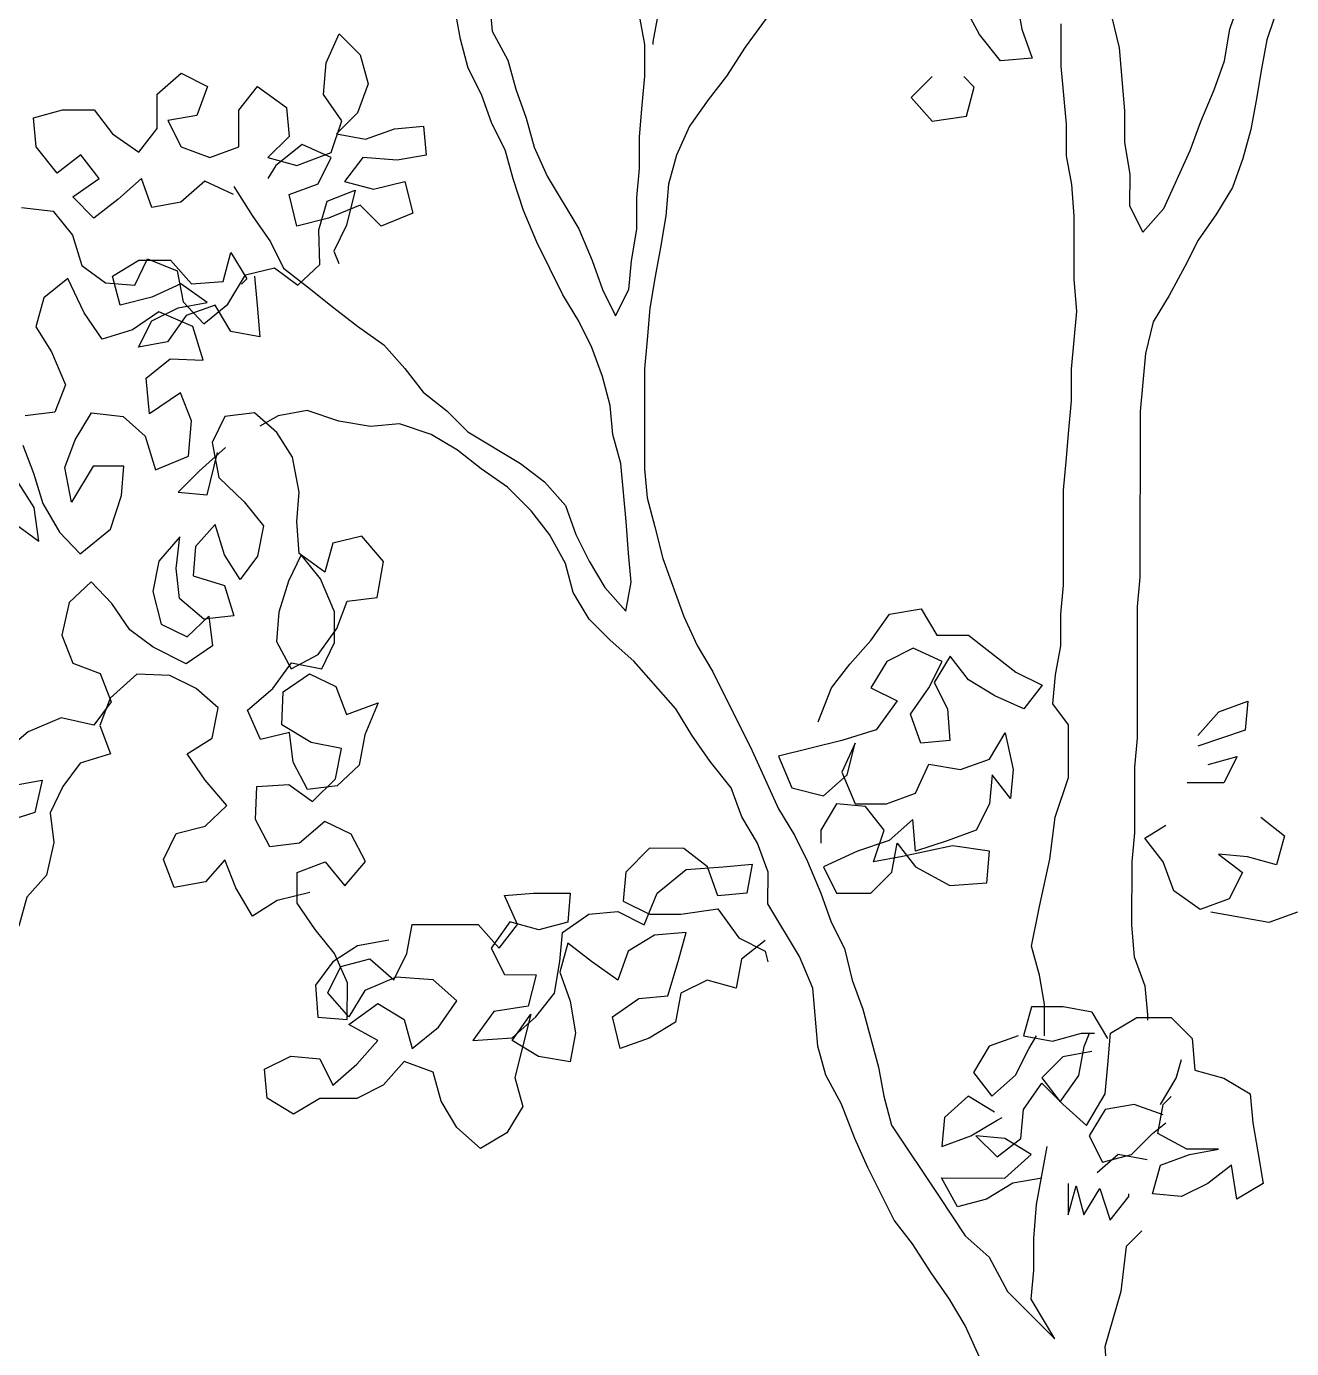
# Model space of a CAD drawing. Header units: millimetres. Extents: x -249630 to 95394, y -188036 to 109963.
# Drawn here: x -96683.4 to -96387.4, y -16537.3 to -16227.8 of the extents above; entities that cross this region are included whole.
import ezdxf

# ---------------------------------------------------------------- set-up
doc = ezdxf.new("R2010")
doc.units = ezdxf.units.MM
doc.layers.add('AHojas', color=86, linetype='Continuous')
doc.layers.add('ATronco', color=36, linetype='Continuous')

# ---------------------------------------------------------------- blocks, each defined once
blk = doc.blocks.new('Arbol_01')
at = {"layer": 'AHojas'}
for p, q in [((-0.03122, 1.89052), (-0.03739, 1.90185)), ((-0.01679, 1.90389), (-0.01474, 1.89257)), ((-0.01474, 1.89257), (-0.01063, 1.88124)), ((-0.28659, 1.87943), (-0.28143, 1.89075)), ((-0.28143, 1.89075), (-0.2732, 1.88251)), ((-0.02299, 1.88022), (-0.03122, 1.89052)), ((-0.2732, 1.88251), (-0.27012, 1.87118)), ((-0.01063, 1.88124), (-0.02299, 1.88022)), ((-0.3525, 1.86713), (-0.34323, 1.87536)), ((-0.34323, 1.87536), (-0.33293, 1.8702)), ((-0.28763, 1.86707), (-0.28659, 1.87943)), ((-0.33293, 1.8702), (-0.33706, 1.85888)), ((-0.32059, 1.86093), (-0.31337, 1.87019)), ((-0.31337, 1.87019), (-0.30205, 1.86194)), ((-0.27012, 1.87118), (-0.27425, 1.85985)), ((-0.04977, 1.87406), (-0.05801, 1.86583)), ((-0.0333, 1.86993), (-0.03741, 1.87405)), ((-0.35251, 1.85375), (-0.3525, 1.86713)), ((-0.28043, 1.85677), (-0.28763, 1.86707)), ((-0.05801, 1.86583), (-0.04978, 1.85656)), ((-0.0364, 1.85861), (-0.0333, 1.86993)), ((-0.4009, 1.85791), (-0.38957, 1.86099)), ((-0.38957, 1.86099), (-0.37722, 1.86098)), ((-0.37722, 1.86098), (-0.37002, 1.8517)), ((-0.3206, 1.84651), (-0.32059, 1.86093)), ((-0.30205, 1.86194), (-0.30103, 1.85061)), ((-0.27425, 1.85985), (-0.2825, 1.85162)), ((-0.39988, 1.84658), (-0.4009, 1.85791)), ((-0.33706, 1.85888), (-0.34839, 1.85683)), ((-0.34839, 1.85683), (-0.34325, 1.84653)), ((-0.28456, 1.84442), (-0.28043, 1.85677)), ((-0.25984, 1.85366), (-0.24851, 1.85468)), ((-0.24851, 1.85468), (-0.2475, 1.84335)), ((-0.04978, 1.85656), (-0.0364, 1.85861)), ((-0.37002, 1.8517), (-0.35973, 1.84449)), ((-0.35973, 1.84449), (-0.35251, 1.85375)), ((-0.30103, 1.85061), (-0.30928, 1.84238)), ((-0.2825, 1.85162), (-0.27117, 1.84955)), ((-0.27117, 1.84955), (-0.25984, 1.85366)), ((-0.39166, 1.83628), (-0.39988, 1.84658)), ((-0.34325, 1.84653), (-0.33193, 1.8424)), ((-0.33193, 1.8424), (-0.3206, 1.84651)), ((-0.29589, 1.84752), (-0.30619, 1.83929)), ((-0.29795, 1.83928), (-0.28456, 1.84442)), ((-0.28456, 1.84236), (-0.29589, 1.84752)), ((-0.38238, 1.84348), (-0.39166, 1.83628)), ((-0.37518, 1.8342), (-0.38238, 1.84348)), ((-0.30928, 1.84238), (-0.29795, 1.83928)), ((-0.30619, 1.83929), (-0.30928, 1.83414)), ((-0.28972, 1.83207), (-0.28456, 1.84236)), ((-0.27221, 1.84235), (-0.27942, 1.83309)), ((-0.25882, 1.8413), (-0.27221, 1.84235)), ((-0.2475, 1.84335), (-0.25882, 1.8413)), ((-0.38549, 1.82701), (-0.37518, 1.8342)), ((-0.35871, 1.83419), (-0.36798, 1.82596)), ((-0.3546, 1.82286), (-0.35871, 1.83419)), ((-0.334, 1.83314), (-0.34327, 1.82491)), ((-0.32268, 1.82798), (-0.334, 1.83314)), ((-0.32267, 1.83107), (-0.31548, 1.81973)), ((-0.30105, 1.82796), (-0.28972, 1.83207)), ((-0.28616, 1.82537), (-0.2752, 1.82958)), ((-0.27942, 1.83309), (-0.2681, 1.82999)), ((-0.2752, 1.82958), (-0.2786, 1.81599)), ((-0.2681, 1.82999), (-0.25574, 1.83306)), ((-0.25574, 1.83306), (-0.25266, 1.82071)), ((-0.37726, 1.81876), (-0.38549, 1.82701)), ((-0.36798, 1.82596), (-0.37726, 1.81876)), ((-0.34327, 1.82491), (-0.3546, 1.82286)), ((-0.29797, 1.8156), (-0.30105, 1.82796)), ((-0.28937, 1.81408), (-0.28616, 1.82537)), ((-0.27326, 1.82381), (-0.28562, 1.81868)), ((-0.26503, 1.81557), (-0.27326, 1.82381)), ((-0.40555, 1.82287), (-0.39319, 1.82142)), ((-0.39319, 1.82142), (-0.38562, 1.81204)), ((-0.31548, 1.81973), (-0.30828, 1.80943)), ((-0.28562, 1.81868), (-0.29797, 1.8156)), ((-0.25266, 1.82071), (-0.26503, 1.81557)), ((-0.28906, 1.80066), (-0.28937, 1.81408)), ((-0.2786, 1.81599), (-0.28357, 1.80576)), ((-0.38562, 1.81204), (-0.38194, 1.8002)), ((-0.30828, 1.80943), (-0.30314, 1.79913)), ((-0.32683, 1.794), (-0.32373, 1.80533)), ((-0.32373, 1.80533), (-0.31756, 1.79502)), ((-0.28357, 1.80576), (-0.28164, 1.80099)), ((-0.38194, 1.8002), (-0.37278, 1.79346)), ((-0.37007, 1.7961), (-0.35977, 1.80227)), ((-0.3613, 1.79255), (-0.35633, 1.80278)), ((-0.35977, 1.80227), (-0.34741, 1.80226)), ((-0.35633, 1.80278), (-0.34469, 1.79816)), ((-0.34741, 1.80226), (-0.33918, 1.79298)), ((-0.34469, 1.79816), (-0.34243, 1.78597)), ((-0.31803, 1.7965), (-0.30672, 1.79929)), ((-0.30672, 1.79929), (-0.29755, 1.79255)), ((-0.30314, 1.79913), (-0.29388, 1.79191)), ((-0.29755, 1.79255), (-0.28906, 1.80066)), ((-0.38743, 1.79509), (-0.39681, 1.78752)), ((-0.38111, 1.78165), (-0.38743, 1.79509)), ((-0.37278, 1.79346), (-0.3613, 1.79255)), ((-0.36699, 1.78477), (-0.37007, 1.7961)), ((-0.3433, 1.79299), (-0.35463, 1.78785)), ((-0.33301, 1.78577), (-0.3433, 1.79299)), ((-0.33918, 1.79298), (-0.32683, 1.794)), ((-0.32495, 1.78504), (-0.31803, 1.7965)), ((-0.31756, 1.79502), (-0.31962, 1.79297)), ((-0.31447, 1.79605), (-0.31345, 1.78472)), ((-0.39681, 1.78752), (-0.40002, 1.77623)), ((-0.35463, 1.78785), (-0.36699, 1.78477)), ((-0.35464, 1.77858), (-0.34434, 1.78372)), ((-0.34434, 1.78372), (-0.33301, 1.78577)), ((-0.34243, 1.78597), (-0.33433, 1.77747)), ((-0.32992, 1.78474), (-0.34125, 1.78063)), ((-0.33433, 1.77747), (-0.32495, 1.78504)), ((-0.32375, 1.77443), (-0.32992, 1.78474)), ((-0.31345, 1.78472), (-0.31243, 1.77237)), ((-0.37407, 1.77139), (-0.38111, 1.78165)), ((-0.35197, 1.78211), (-0.36223, 1.77507)), ((-0.3598, 1.76829), (-0.35464, 1.77858)), ((-0.33857, 1.77642), (-0.35197, 1.78211)), ((-0.34125, 1.78063), (-0.34847, 1.77034)), ((-0.40002, 1.77623), (-0.39387, 1.7665)), ((-0.36223, 1.77507), (-0.37407, 1.77139)), ((-0.33454, 1.76316), (-0.33857, 1.77642)), ((-0.31243, 1.77237), (-0.32375, 1.77443)), ((-0.34847, 1.77034), (-0.3598, 1.76829)), ((-0.39387, 1.7665), (-0.38843, 1.7536)), ((-0.35681, 1.75616), (-0.34743, 1.76373)), ((-0.34743, 1.76373), (-0.33454, 1.76316)), ((-0.38843, 1.7536), (-0.39252, 1.74284)), ((-0.35561, 1.74221), (-0.35681, 1.75616)), ((-0.3434, 1.75047), (-0.35561, 1.74221)), ((-0.3392, 1.73951), (-0.3434, 1.75047)), ((-0.39252, 1.74284), (-0.40418, 1.74145)), ((-0.3846, 1.73204), (-0.37821, 1.74262)), ((-0.37821, 1.74262), (-0.36586, 1.74117)), ((-0.36586, 1.74117), (-0.35722, 1.73356)), ((-0.32612, 1.74124), (-0.3311, 1.73102)), ((-0.31447, 1.74263), (-0.32612, 1.74124)), ((-0.30583, 1.73501), (-0.31447, 1.74263)), ((-0.30525, 1.74147), (-0.31246, 1.73736)), ((-0.34029, 1.72574), (-0.3392, 1.73951)), ((-0.38869, 1.72128), (-0.3846, 1.73204)), ((-0.35722, 1.73356), (-0.3532, 1.7203)), ((-0.3311, 1.73102), (-0.32848, 1.71741)), ((-0.29968, 1.72528), (-0.30583, 1.73501)), ((-0.40509, 1.72998), (-0.40088, 1.71902)), ((-0.3532, 1.7203), (-0.34029, 1.72574)), ((-0.32586, 1.72913), (-0.33616, 1.71987)), ((-0.33308, 1.7106), (-0.32895, 1.72707)), ((-0.38608, 1.70768), (-0.38869, 1.72128)), ((-0.37756, 1.72178), (-0.38608, 1.70768)), ((-0.36556, 1.72175), (-0.37756, 1.72178)), ((-0.36647, 1.71027), (-0.36556, 1.72175)), ((-0.29707, 1.71168), (-0.29968, 1.72528)), ((-0.40056, 1.7056), (-0.40672, 1.71533)), ((-0.40088, 1.71902), (-0.3972, 1.70718)), ((-0.33616, 1.71987), (-0.34441, 1.71164)), ((-0.32848, 1.71741), (-0.31862, 1.70785)), ((-0.37074, 1.69722), (-0.36647, 1.71027)), ((-0.34441, 1.71164), (-0.33308, 1.7106)), ((-0.29798, 1.7002), (-0.29707, 1.71168)), ((-0.39883, 1.69253), (-0.40056, 1.7056)), ((-0.3972, 1.70718), (-0.3907, 1.69603)), ((-0.31862, 1.70785), (-0.31105, 1.69847)), ((-0.29713, 1.68766), (-0.29798, 1.7002)), ((-0.408, 1.69926), (-0.39883, 1.69253)), ((-0.3907, 1.69603), (-0.3826, 1.68754)), ((-0.3826, 1.68754), (-0.37074, 1.69722)), ((-0.32995, 1.69905), (-0.33756, 1.69042)), ((-0.32627, 1.68721), (-0.32995, 1.69905)), ((-0.31105, 1.69847), (-0.31338, 1.68664)), ((-0.34373, 1.69414), (-0.35188, 1.68463)), ((-0.34518, 1.68179), (-0.34373, 1.69414)), ((-0.33756, 1.69042), (-0.33848, 1.67894)), ((-0.28388, 1.69169), (-0.28708, 1.68039)), ((-0.27257, 1.69448), (-0.28388, 1.69169)), ((-0.26412, 1.68457), (-0.27257, 1.69448)), ((-0.35188, 1.68463), (-0.35421, 1.6728)), ((-0.32011, 1.67748), (-0.32627, 1.68721)), ((-0.31338, 1.68664), (-0.32011, 1.67748)), ((-0.29625, 1.68713), (-0.30122, 1.6769)), ((-0.28708, 1.68039), (-0.29713, 1.68766)), ((-0.28868, 1.67775), (-0.29625, 1.68713)), ((-0.26663, 1.67045), (-0.26412, 1.68457)), ((-0.3438, 1.67013), (-0.34518, 1.68179)), ((-0.37839, 1.67658), (-0.38689, 1.66848)), ((-0.37029, 1.66808), (-0.37839, 1.67658)), ((-0.33848, 1.67894), (-0.3263, 1.6752)), ((-0.3263, 1.6752), (-0.32263, 1.66336)), ((-0.30122, 1.6769), (-0.30496, 1.66472)), ((-0.28324, 1.66484), (-0.28868, 1.67775)), ((-0.35421, 1.6728), (-0.35106, 1.66008)), ((-0.33428, 1.66198), (-0.3438, 1.67013)), ((-0.28238, 1.65831), (-0.27829, 1.66907)), ((-0.27829, 1.66907), (-0.26663, 1.67045)), ((-0.38689, 1.66848), (-0.38975, 1.65577)), ((-0.36326, 1.65782), (-0.37029, 1.66808)), ((-0.30496, 1.66472), (-0.30588, 1.65325)), ((-0.28327, 1.65283), (-0.28324, 1.66484)), ((-0.07365, 1.65373), (-0.06644, 1.66402)), ((-0.06644, 1.66402), (-0.05408, 1.66607)), ((-0.05408, 1.66607), (-0.04791, 1.65577)), ((-0.35106, 1.66008), (-0.34084, 1.65511)), ((-0.34084, 1.65511), (-0.33234, 1.66321)), ((-0.32263, 1.66336), (-0.33428, 1.66198)), ((-0.33234, 1.66321), (-0.33096, 1.65155)), ((-0.38975, 1.65577), (-0.38554, 1.64481)), ((-0.35409, 1.65108), (-0.36326, 1.65782)), ((-0.30588, 1.65325), (-0.30025, 1.64264)), ((-0.28964, 1.64826), (-0.28238, 1.65831)), ((-0.0819, 1.64447), (-0.07365, 1.65373)), ((-0.04791, 1.65577), (-0.03555, 1.65576)), ((-0.03555, 1.65576), (-0.01703, 1.64133)), ((-0.34122, 1.64451), (-0.35409, 1.65108)), ((-0.33096, 1.65155), (-0.34122, 1.64451)), ((-0.30025, 1.64264), (-0.28964, 1.64826)), ((-0.28825, 1.64261), (-0.28327, 1.65283)), ((-0.05718, 1.65063), (-0.06748, 1.64549)), ((-0.04586, 1.64547), (-0.05718, 1.65063)), ((-0.38554, 1.64481), (-0.37478, 1.64072)), ((-0.30734, 1.63489), (-0.30007, 1.64493)), ((-0.30007, 1.64493), (-0.28825, 1.64261)), ((-0.08912, 1.63521), (-0.0819, 1.64447)), ((-0.06748, 1.64549), (-0.07367, 1.6352)), ((-0.05102, 1.63518), (-0.04586, 1.64547)), ((-0.04277, 1.64753), (-0.04896, 1.63724)), ((-0.03557, 1.63825), (-0.04277, 1.64753)), ((-0.37478, 1.64072), (-0.37057, 1.62976)), ((-0.36048, 1.6405), (-0.37092, 1.63117)), ((-0.34759, 1.63994), (-0.36048, 1.6405)), ((-0.33736, 1.63497), (-0.34759, 1.63994)), ((-0.30328, 1.63364), (-0.29302, 1.64068)), ((-0.29302, 1.64068), (-0.28279, 1.6357)), ((-0.02528, 1.63207), (-0.03557, 1.63825)), ((-0.01703, 1.64133), (-0.00674, 1.63617)), ((-0.32873, 1.62735), (-0.33736, 1.63497)), ((-0.31725, 1.62644), (-0.30734, 1.63489)), ((-0.30384, 1.62075), (-0.30328, 1.63364)), ((-0.28279, 1.6357), (-0.27858, 1.62474)), ((-0.09428, 1.62183), (-0.08912, 1.63521)), ((-0.07367, 1.6352), (-0.06338, 1.63004)), ((-0.05823, 1.62489), (-0.05102, 1.63518)), ((-0.04896, 1.63724), (-0.04382, 1.62693)), ((-0.00674, 1.63617), (-0.01396, 1.62691)), ((-0.37057, 1.62976), (-0.37731, 1.6206)), ((-0.37092, 1.63117), (-0.37501, 1.62041)), ((-0.27858, 1.62474), (-0.26621, 1.6293)), ((-0.26621, 1.6293), (-0.27136, 1.61678)), ((-0.06338, 1.63004), (-0.07163, 1.61872)), ((-0.01396, 1.62691), (-0.02528, 1.63207)), ((0.06224, 1.62581), (0.07357, 1.62992)), ((0.07357, 1.62992), (0.07253, 1.61859)), ((-0.39001, 1.62345), (-0.40292, 1.61802)), ((-0.37731, 1.6206), (-0.39001, 1.62345)), ((-0.33105, 1.61553), (-0.32873, 1.62735)), ((-0.31216, 1.61495), (-0.31725, 1.62644)), ((-0.05413, 1.61356), (-0.05823, 1.62489)), ((-0.04382, 1.62693), (-0.0428, 1.61458)), ((0.05399, 1.61655), (0.06224, 1.62581)), ((-0.40292, 1.61802), (-0.41283, 1.60957)), ((-0.37501, 1.62041), (-0.3708, 1.60945)), ((-0.30085, 1.61774), (-0.31216, 1.61495)), ((-0.29239, 1.61383), (-0.30384, 1.62075)), ((-0.29947, 1.60608), (-0.30085, 1.61774)), ((-0.07163, 1.61872), (-0.08502, 1.61462)), ((-0.02736, 1.60736), (-0.02117, 1.61765)), ((-0.02117, 1.61765), (-0.0181, 1.60323)), ((0.07253, 1.61859), (0.05399, 1.61243)), ((-0.34078, 1.60937), (-0.33105, 1.61553)), ((-0.28056, 1.61151), (-0.29239, 1.61383)), ((-0.27136, 1.61678), (-0.27369, 1.60495)), ((-0.08502, 1.61462), (-0.10973, 1.60846)), ((-0.07987, 1.61358), (-0.08503, 1.60226)), ((-0.08297, 1.60123), (-0.07987, 1.61358)), ((-0.0428, 1.61458), (-0.05413, 1.61356)), ((-0.3708, 1.60945), (-0.38264, 1.60578)), ((-0.33375, 1.59911), (-0.34078, 1.60937)), ((-0.28289, 1.59968), (-0.28056, 1.61151)), ((-0.10973, 1.60846), (-0.1046, 1.5961)), ((-0.03869, 1.60325), (-0.02736, 1.60736)), ((0.0581, 1.60522), (0.06943, 1.6083)), ((0.06943, 1.6083), (0.06427, 1.598)), ((-0.38264, 1.60578), (-0.38938, 1.59661)), ((-0.29385, 1.59547), (-0.29947, 1.60608)), ((-0.27369, 1.60495), (-0.28219, 1.59685)), ((-0.08503, 1.60226), (-0.07989, 1.5899)), ((-0.0562, 1.594), (-0.05104, 1.60532)), ((-0.05104, 1.60532), (-0.03869, 1.60325)), ((-0.0181, 1.60323), (-0.01914, 1.5919)), ((-0.40969, 1.59684), (-0.3975, 1.59911)), ((-0.3975, 1.59911), (-0.40036, 1.5864)), ((-0.38938, 1.59661), (-0.39435, 1.58638)), ((-0.3253, 1.5892), (-0.33375, 1.59911)), ((-0.31419, 1.58369), (-0.31362, 1.59658)), ((-0.31362, 1.59658), (-0.30108, 1.59743)), ((-0.30108, 1.59743), (-0.29192, 1.5907)), ((-0.28219, 1.59685), (-0.29385, 1.59547)), ((-0.29192, 1.5907), (-0.28289, 1.59968)), ((-0.09224, 1.593), (-0.08297, 1.60123)), ((-0.02634, 1.60118), (-0.02738, 1.58985)), ((-0.01914, 1.5919), (-0.02634, 1.60118)), ((0.06427, 1.598), (0.04986, 1.59802)), ((-0.1046, 1.5961), (-0.09224, 1.593)), ((-0.06753, 1.58989), (-0.0562, 1.594)), ((-0.40036, 1.5864), (-0.4122, 1.58272)), ((-0.39435, 1.58638), (-0.39297, 1.57472)), ((-0.3338, 1.5811), (-0.3253, 1.5892)), ((-0.0871, 1.58991), (-0.09328, 1.57961)), ((-0.07577, 1.58887), (-0.0871, 1.58991)), ((-0.07989, 1.5899), (-0.06753, 1.58989)), ((-0.06857, 1.57959), (-0.07577, 1.58887)), ((-0.02738, 1.58985), (-0.03253, 1.57956)), ((-0.3451, 1.5783), (-0.3338, 1.5811)), ((-0.30856, 1.57308), (-0.31419, 1.58369)), ((-0.28699, 1.58292), (-0.29691, 1.57447)), ((-0.27677, 1.57794), (-0.28699, 1.58292)), ((-0.05724, 1.5837), (-0.06652, 1.57547)), ((-0.05622, 1.57134), (-0.05724, 1.5837)), ((0.03336, 1.57641), (0.04161, 1.58155)), ((0.07868, 1.58461), (0.08794, 1.57739)), ((-0.35008, 1.56807), (-0.3451, 1.5783)), ((-0.27114, 1.56733), (-0.27677, 1.57794)), ((-0.09328, 1.57961), (-0.09329, 1.57447)), ((-0.0727, 1.56724), (-0.06857, 1.57959)), ((-0.03253, 1.57956), (-0.04386, 1.57545)), ((0.04056, 1.56714), (0.03336, 1.57641)), ((0.08794, 1.57739), (0.08484, 1.56607)), ((-0.39297, 1.57472), (-0.39583, 1.56202)), ((-0.29691, 1.57447), (-0.30856, 1.57308)), ((-0.16022, 1.57247), (-0.1695, 1.56321)), ((-0.14683, 1.57246), (-0.16022, 1.57247)), ((-0.13757, 1.56524), (-0.14683, 1.57246)), ((-0.07888, 1.57136), (-0.09227, 1.5652)), ((-0.06652, 1.57547), (-0.07888, 1.57136)), ((-0.0655, 1.56311), (-0.06343, 1.57444)), ((-0.06343, 1.57444), (-0.05623, 1.56517)), ((-0.04181, 1.57339), (-0.06137, 1.56929)), ((-0.04386, 1.57545), (-0.05622, 1.57134)), ((-0.02739, 1.57132), (-0.04181, 1.57339)), ((-0.02843, 1.55896), (-0.02739, 1.57132)), ((-0.34587, 1.55712), (-0.35008, 1.56807)), ((-0.32606, 1.56801), (-0.33368, 1.55938)), ((-0.32185, 1.55705), (-0.32606, 1.56801)), ((-0.29782, 1.56299), (-0.28686, 1.5672)), ((-0.28686, 1.5672), (-0.27929, 1.55782)), ((-0.27929, 1.55782), (-0.27114, 1.56733)), ((-0.1314, 1.56523), (-0.12007, 1.56625)), ((-0.12007, 1.56625), (-0.12214, 1.55493)), ((-0.06137, 1.56929), (-0.0727, 1.56724)), ((0.04467, 1.55581), (0.04056, 1.56714)), ((0.06219, 1.57021), (0.07145, 1.56299)), ((0.07351, 1.56916), (0.06219, 1.57021)), ((0.08484, 1.56607), (0.07351, 1.56916)), ((-0.39583, 1.56202), (-0.40345, 1.55339)), ((-0.29785, 1.55098), (-0.29782, 1.56299)), ((-0.1695, 1.56321), (-0.17054, 1.55188)), ((-0.15715, 1.55496), (-0.14581, 1.56422)), ((-0.14581, 1.56422), (-0.1314, 1.56523)), ((-0.13347, 1.55391), (-0.13757, 1.56524)), ((-0.09227, 1.5652), (-0.08713, 1.5549)), ((-0.07374, 1.55488), (-0.0655, 1.56311)), ((-0.05623, 1.56517), (-0.04285, 1.55795)), ((0.07145, 1.56299), (0.06629, 1.5527)), ((-0.33368, 1.55938), (-0.34587, 1.55712)), ((-0.31535, 1.54591), (-0.32185, 1.55705)), ((-0.2929, 1.55521), (-0.30562, 1.55206)), ((-0.04285, 1.55795), (-0.02843, 1.55896)), ((0.05496, 1.54859), (0.04467, 1.55581)), ((-0.40345, 1.55339), (-0.40665, 1.54209)), ((-0.30562, 1.55206), (-0.31535, 1.54591)), ((-0.29082, 1.54072), (-0.29785, 1.55098)), ((-0.21687, 1.55399), (-0.20554, 1.555)), ((-0.21173, 1.54265), (-0.21687, 1.55399)), ((-0.20554, 1.555), (-0.19113, 1.55499)), ((-0.19113, 1.55499), (-0.19217, 1.54367)), ((-0.17054, 1.55188), (-0.16024, 1.54673)), ((-0.16231, 1.54261), (-0.15715, 1.55496)), ((-0.12214, 1.55493), (-0.13347, 1.55391)), ((-0.08713, 1.5549), (-0.07374, 1.55488)), ((0.06629, 1.5527), (0.05496, 1.54859)), ((-0.19423, 1.53955), (-0.18393, 1.54675)), ((-0.18393, 1.54675), (-0.1726, 1.54777)), ((-0.1726, 1.54777), (-0.16231, 1.54261)), ((-0.16024, 1.54673), (-0.14789, 1.54671)), ((-0.14789, 1.54671), (-0.13347, 1.54876)), ((-0.13347, 1.54876), (-0.12524, 1.53743)), ((0.08173, 1.54342), (0.05908, 1.54755)), ((0.09306, 1.54752), (0.08173, 1.54342)), ((-0.28325, 1.53134), (-0.29082, 1.54072)), ((-0.25499, 1.53137), (-0.25292, 1.54269)), ((-0.25292, 1.54269), (-0.22718, 1.54267)), ((-0.22718, 1.54267), (-0.21895, 1.53339)), ((-0.21482, 1.54369), (-0.22204, 1.5334)), ((-0.21895, 1.53339), (-0.21173, 1.54265)), ((-0.2035, 1.54059), (-0.21482, 1.54369)), ((-0.19217, 1.54367), (-0.2035, 1.54059)), ((-0.19527, 1.52822), (-0.19423, 1.53955)), ((-0.26204, 1.53658), (-0.27423, 1.53432)), ((-0.19217, 1.53543), (-0.19527, 1.52411)), ((-0.18291, 1.52821), (-0.19217, 1.53543)), ((-0.15819, 1.53849), (-0.16849, 1.53232)), ((-0.14584, 1.53951), (-0.15819, 1.53849)), ((-0.14893, 1.52818), (-0.14584, 1.53951)), ((-0.12524, 1.53743), (-0.11495, 1.53227)), ((-0.11495, 1.53639), (-0.12422, 1.52919)), ((-0.27423, 1.53432), (-0.28396, 1.52816)), ((-0.27816, 1.51985), (-0.28325, 1.53134)), ((-0.28074, 1.52624), (-0.26941, 1.52932)), ((-0.26941, 1.52932), (-0.26015, 1.52108)), ((-0.26015, 1.52108), (-0.25499, 1.53137)), ((-0.22204, 1.5334), (-0.2169, 1.5231)), ((-0.16849, 1.53232), (-0.17262, 1.521)), ((-0.11495, 1.53227), (-0.11393, 1.52815)), ((-0.28396, 1.52816), (-0.2907, 1.519)), ((-0.28589, 1.51595), (-0.28074, 1.52624)), ((-0.19734, 1.51587), (-0.19527, 1.52822)), ((-0.19527, 1.52411), (-0.19117, 1.51277)), ((-0.17262, 1.521), (-0.18291, 1.52821)), ((-0.15307, 1.5148), (-0.14893, 1.52818)), ((-0.12422, 1.52919), (-0.12629, 1.51786)), ((-0.2907, 1.519), (-0.28985, 1.50646)), ((-0.27837, 1.50555), (-0.27816, 1.51985)), ((-0.25912, 1.5221), (-0.27148, 1.51697)), ((-0.2447, 1.52106), (-0.25912, 1.5221)), ((-0.23544, 1.51282), (-0.2447, 1.52106)), ((-0.2169, 1.5231), (-0.20454, 1.52308)), ((-0.20454, 1.52308), (-0.20764, 1.51073)), ((-0.13761, 1.52096), (-0.14792, 1.51582)), ((-0.12629, 1.51786), (-0.13761, 1.52096)), ((-0.27766, 1.50668), (-0.28589, 1.51595)), ((-0.27148, 1.51697), (-0.27766, 1.50668)), ((-0.20456, 1.50661), (-0.19734, 1.51587)), ((-0.1747, 1.50658), (-0.16439, 1.51378)), ((-0.16439, 1.51378), (-0.15307, 1.5148)), ((-0.14792, 1.51582), (-0.14999, 1.5045)), ((0.03331, 1.51875), (0.03433, 1.50742)), ((-0.27767, 1.50359), (-0.26633, 1.51181)), ((-0.26633, 1.51181), (-0.25604, 1.50563)), ((-0.24266, 1.50253), (-0.23544, 1.51282)), ((-0.22103, 1.50868), (-0.22928, 1.49736)), ((-0.20764, 1.51073), (-0.22103, 1.50868)), ((-0.19117, 1.51277), (-0.18912, 1.50042)), ((-0.01097, 1.51055), (-0.01407, 1.49923)), ((0.00138, 1.51054), (-0.01097, 1.51055)), ((-0.00584, 1.49922), (-0.00582, 1.51158)), ((0.01271, 1.50847), (0.00138, 1.51054)), ((-0.28985, 1.50646), (-0.27837, 1.50555)), ((-0.26635, 1.4974), (-0.27767, 1.50359)), ((-0.25604, 1.50563), (-0.25296, 1.4943)), ((-0.21383, 1.49735), (-0.20662, 1.50764)), ((-0.21383, 1.49838), (-0.20456, 1.50661)), ((-0.20662, 1.50764), (-0.21282, 1.48293)), ((-0.17162, 1.49422), (-0.1747, 1.50658)), ((-0.14999, 1.5045), (-0.16029, 1.49833)), ((0.01888, 1.49817), (0.01271, 1.50847)), ((0.01991, 1.50023), (0.03021, 1.50639)), ((0.03021, 1.50639), (0.0436, 1.50638)), ((0.03433, 1.50742), (0.03433, 1.50536)), ((0.0436, 1.50638), (0.05183, 1.49814)), ((-0.25296, 1.4943), (-0.24266, 1.50253)), ((-0.22928, 1.49736), (-0.21383, 1.49838)), ((-0.18912, 1.50042), (-0.19119, 1.48909)), ((-0.16029, 1.49833), (-0.17162, 1.49422)), ((-0.01613, 1.49923), (-0.02746, 1.49512)), ((-0.01407, 1.49923), (-0.00275, 1.49716)), ((-0.01202, 1.49408), (-0.00892, 1.49922)), ((-0.00275, 1.49716), (0.00858, 1.50024)), ((0.00858, 1.50024), (0.01373, 1.50023)), ((0.00961, 1.49509), (0.01167, 1.50023)), ((0.01887, 1.48787), (0.01991, 1.50023)), ((-0.27459, 1.48814), (-0.26635, 1.4974)), ((-0.20354, 1.49116), (-0.21383, 1.49735)), ((-0.02746, 1.49512), (-0.03365, 1.48483)), ((-0.01718, 1.48378), (-0.01202, 1.49408)), ((0.00754, 1.48376), (0.00961, 1.49509)), ((0.05183, 1.49814), (0.05284, 1.48578)), ((-0.31063, 1.48611), (-0.30033, 1.49125)), ((-0.30033, 1.49125), (-0.28901, 1.49021)), ((-0.28901, 1.49021), (-0.28387, 1.47991)), ((-0.28387, 1.47991), (-0.27459, 1.48814)), ((-0.25606, 1.48915), (-0.2643, 1.47989)), ((-0.24473, 1.48502), (-0.25606, 1.48915)), ((-0.19119, 1.48909), (-0.20354, 1.49116)), ((0.00136, 1.49098), (-0.00688, 1.48275)), ((0.01269, 1.49302), (0.00136, 1.49098)), ((0.01783, 1.47654), (0.01887, 1.48787)), ((0.04563, 1.4827), (0.0477, 1.4899)), ((-0.30961, 1.47479), (-0.31063, 1.48611)), ((-0.24166, 1.47369), (-0.24473, 1.48502)), ((-0.21282, 1.48293), (-0.20974, 1.4716)), ((-0.03365, 1.48483), (-0.02645, 1.47556)), ((-0.02645, 1.47556), (-0.01718, 1.48378)), ((-0.00688, 1.48275), (0.00032, 1.47347)), ((0.00032, 1.47347), (0.00754, 1.48376)), ((0.05284, 1.48578), (0.06417, 1.48268)), ((-0.2643, 1.47989), (-0.2746, 1.47475)), ((-0.0141, 1.4704), (-0.00688, 1.48069)), ((-0.00688, 1.48069), (0.00135, 1.47244)), ((0.03945, 1.47241), (0.04563, 1.4827)), ((0.06417, 1.48268), (0.07446, 1.47649)), ((-0.29932, 1.4686), (-0.30961, 1.47479)), ((-0.28902, 1.47477), (-0.29932, 1.4686)), ((-0.2746, 1.47475), (-0.28902, 1.47477)), ((-0.23549, 1.46339), (-0.24166, 1.47369)), ((-0.03572, 1.47556), (-0.04499, 1.46734)), ((-0.02543, 1.46938), (-0.03572, 1.47556)), ((0.00135, 1.47244), (0.01061, 1.4642)), ((0.01061, 1.4642), (0.01783, 1.47654)), ((0.02915, 1.47242), (0.01782, 1.47037)), ((0.04047, 1.46829), (0.02915, 1.47242)), ((0.03841, 1.46108), (0.04048, 1.47241)), ((0.04048, 1.47241), (0.04357, 1.47549)), ((0.07446, 1.47649), (0.07548, 1.46517)), ((-0.20974, 1.4716), (-0.21592, 1.46131)), ((-0.04499, 1.46734), (-0.04603, 1.45601)), ((-0.0244, 1.46629), (-0.02234, 1.46731)), ((-0.01514, 1.45907), (-0.0141, 1.4704)), ((0.01782, 1.47037), (0.01163, 1.46008)), ((-0.22623, 1.45514), (-0.23549, 1.46339)), ((-0.0347, 1.46012), (-0.0244, 1.46629)), ((0.03635, 1.46108), (0.0415, 1.4652)), ((0.07548, 1.46517), (0.07753, 1.45384)), ((-0.21592, 1.46131), (-0.22623, 1.45514)), ((-0.04603, 1.45601), (-0.0347, 1.46012)), ((-0.03264, 1.46012), (-0.02441, 1.45187)), ((-0.02132, 1.45908), (-0.03264, 1.46012)), ((-0.02441, 1.45187), (-0.01514, 1.45907)), ((-0.01103, 1.45289), (-0.02132, 1.45908)), ((0.01163, 1.46008), (0.01677, 1.44977)), ((0.0281, 1.45285), (0.03635, 1.46108)), ((0.04973, 1.45489), (0.03841, 1.46108)), ((-0.02133, 1.44363), (-0.01103, 1.45289)), ((0.02295, 1.45286), (0.01471, 1.44566)), ((0.01677, 1.44977), (0.0281, 1.45285)), ((0.03428, 1.45079), (0.02295, 1.45286)), ((0.03942, 1.44872), (0.05075, 1.45283)), ((0.06208, 1.45488), (0.04973, 1.45489)), ((0.05075, 1.45283), (0.06208, 1.45488)), ((0.07753, 1.45384), (0.07958, 1.44148)), ((0.03632, 1.4374), (0.03942, 1.44872)), ((0.06723, 1.4487), (0.05795, 1.4415)), ((0.06927, 1.43531), (0.06723, 1.4487)), ((-0.04604, 1.44365), (-0.02133, 1.44363)), ((-0.03988, 1.43232), (-0.04604, 1.44365)), ((-0.01824, 1.44157), (-0.02855, 1.4354)), ((-0.00692, 1.44362), (-0.01824, 1.44157)), ((0.00338, 1.44155), (0.00337, 1.42919)), ((0.05795, 1.4415), (0.04765, 1.43636)), ((0.07958, 1.44148), (0.06927, 1.43531)), ((-0.04708, 1.43645), (-0.04708, 1.43645)), ((0.00337, 1.42919), (0.00647, 1.44052)), ((0.00647, 1.44052), (0.00955, 1.42919)), ((0.00955, 1.42919), (0.01573, 1.43948)), ((0.01573, 1.43948), (0.01984, 1.42712)), ((0.01984, 1.42712), (0.02706, 1.43638)), ((0.02706, 1.43638), (0.02706, 1.43741)), ((0.04765, 1.43636), (0.03632, 1.4374)), ((-0.02855, 1.4354), (-0.03988, 1.43232))]:
    blk.add_line(p, q, dxfattribs=at)
at = {"layer": 'ATronco'}
for p, q in [((0.08927, 1.91306), (0.08101, 1.88836)), ((-0.22273, 1.90305), (-0.22171, 1.89173)), ((0.0666, 1.89249), (0.07073, 1.90484)), ((-0.23407, 1.88865), (-0.23612, 1.89998)), ((-0.16199, 1.88652), (-0.16404, 1.89785)), ((-0.15683, 1.89887), (-0.1589, 1.88755)), ((-0.11462, 1.89678), (-0.12287, 1.88546)), ((0.02027, 1.89768), (0.02335, 1.88532)), ((-0.22171, 1.89173), (-0.21554, 1.88039)), ((0.00069, 1.87814), (0.0007, 1.89461)), ((0.06453, 1.88014), (0.0666, 1.89249)), ((-0.23099, 1.87732), (-0.23407, 1.88865)), ((-0.162, 1.87417), (-0.16199, 1.88652)), ((-0.1589, 1.88755), (-0.1589, 1.88652)), ((0.08101, 1.88836), (0.07894, 1.87703)), ((-0.12287, 1.88546), (-0.13008, 1.87414)), ((0.02335, 1.88532), (0.02539, 1.86061)), ((-0.22585, 1.86702), (-0.23099, 1.87732)), ((-0.21554, 1.88039), (-0.21246, 1.86906)), ((0.00273, 1.85548), (0.00069, 1.87814)), ((0.0604, 1.86881), (0.06453, 1.88014)), ((0.07894, 1.87703), (0.07687, 1.86468)), ((-0.16304, 1.86284), (-0.162, 1.87417)), ((-0.13008, 1.87414), (-0.1373, 1.86488)), ((-0.22174, 1.85569), (-0.22585, 1.86702)), ((-0.21246, 1.86906), (-0.20835, 1.85773)), ((0.05524, 1.85646), (0.0604, 1.86881)), ((-0.16408, 1.85049), (-0.16304, 1.86284)), ((-0.1373, 1.86488), (-0.14452, 1.85459)), ((0.02539, 1.86061), (0.02537, 1.84825)), ((0.07687, 1.86468), (0.0748, 1.85336)), ((-0.2166, 1.84538), (-0.22174, 1.85569)), ((-0.20835, 1.85773), (-0.20528, 1.8464)), ((0.00272, 1.84312), (0.00273, 1.85548)), ((0.05111, 1.84514), (0.05524, 1.85646)), ((-0.1641, 1.83813), (-0.16408, 1.85049)), ((-0.14452, 1.85459), (-0.14968, 1.84326)), ((0.0748, 1.85336), (0.0717, 1.84203)), ((-0.21352, 1.83406), (-0.2166, 1.84538)), ((-0.20528, 1.8464), (-0.20014, 1.83507)), ((0.02537, 1.84825), (0.02742, 1.83589)), ((0.0408, 1.8225), (0.05111, 1.84514)), ((-0.14968, 1.84326), (-0.15278, 1.83194)), ((0.00477, 1.8318), (0.00272, 1.84312)), ((0.0717, 1.84203), (0.06758, 1.83071)), ((-0.20942, 1.8217), (-0.21352, 1.83406)), ((-0.20014, 1.83507), (-0.1878, 1.81447)), ((-0.16514, 1.8268), (-0.1641, 1.83813)), ((0.02742, 1.83589), (0.02741, 1.82354)), ((-0.15278, 1.83194), (-0.15382, 1.81959)), ((0.00578, 1.81944), (0.00477, 1.8318)), ((0.06758, 1.83071), (0.06139, 1.82042)), ((-0.16515, 1.81445), (-0.16514, 1.8268)), ((-0.20428, 1.80933), (-0.20942, 1.8217)), ((-0.15382, 1.81959), (-0.15589, 1.80723)), ((0.00576, 1.79473), (0.00578, 1.81944)), ((0.02741, 1.82354), (0.03255, 1.81324)), ((0.03255, 1.81324), (0.0408, 1.8225)), ((0.06139, 1.82042), (0.05417, 1.81013)), ((-0.1878, 1.81447), (-0.18266, 1.80211)), ((-0.16722, 1.80209), (-0.16515, 1.81445)), ((-0.194, 1.78873), (-0.20428, 1.80933)), ((0.05417, 1.81013), (0.04901, 1.79984)), ((-0.15589, 1.80723), (-0.15796, 1.79591)), ((-0.18266, 1.80211), (-0.17855, 1.79078)), ((-0.16826, 1.79077), (-0.16722, 1.80209)), ((0.04901, 1.79984), (0.04282, 1.78851)), ((-0.15796, 1.79591), (-0.16003, 1.78355)), ((0.00678, 1.78237), (0.00576, 1.79473)), ((-0.29388, 1.79191), (-0.28359, 1.78367)), ((-0.18783, 1.77843), (-0.194, 1.78873)), ((-0.17855, 1.79078), (-0.17342, 1.78048)), ((-0.17342, 1.78048), (-0.16826, 1.79077)), ((0.04282, 1.78851), (0.03664, 1.77822)), ((-0.28359, 1.78367), (-0.27433, 1.77645)), ((-0.16003, 1.78355), (-0.16107, 1.7712)), ((0.0047, 1.75972), (0.00678, 1.78237)), ((-0.18269, 1.76813), (-0.18783, 1.77843)), ((0.03664, 1.77822), (0.03354, 1.76587)), ((-0.27433, 1.77645), (-0.26404, 1.76923)), ((-0.26404, 1.76923), (-0.25581, 1.75996)), ((-0.17859, 1.7568), (-0.18269, 1.76813)), ((-0.16107, 1.7712), (-0.16211, 1.75987)), ((0.03354, 1.76587), (0.03146, 1.74322)), ((-0.25581, 1.75996), (-0.24861, 1.75068)), ((-0.17551, 1.74547), (-0.17859, 1.7568)), ((-0.16211, 1.75987), (-0.16214, 1.72074)), ((0.00469, 1.74736), (0.0047, 1.75972)), ((-0.24861, 1.75068), (-0.23935, 1.74347)), ((0.00365, 1.73604), (0.00469, 1.74736)), ((-0.29392, 1.74352), (-0.30525, 1.74147)), ((-0.28157, 1.73939), (-0.29392, 1.74352)), ((-0.23935, 1.74347), (-0.23112, 1.73522)), ((-0.17449, 1.73414), (-0.17551, 1.74547)), ((0.03146, 1.74322), (0.0314, 1.67835)), ((-0.26922, 1.73732), (-0.28157, 1.73939)), ((-0.25789, 1.73834), (-0.26922, 1.73732)), ((-0.24554, 1.73421), (-0.25789, 1.73834)), ((0.00261, 1.72368), (0.00365, 1.73604)), ((-0.23524, 1.72802), (-0.24554, 1.73421)), ((-0.23112, 1.73522), (-0.21054, 1.72285)), ((-0.17141, 1.72281), (-0.17449, 1.73414)), ((-0.22598, 1.7208), (-0.23524, 1.72802)), ((-0.21569, 1.71358), (-0.22598, 1.7208)), ((-0.21054, 1.72285), (-0.20128, 1.71563)), ((-0.16937, 1.70016), (-0.17141, 1.72281)), ((-0.16214, 1.72074), (-0.16112, 1.70942)), ((0.00157, 1.71236), (0.00261, 1.72368)), ((-0.20128, 1.71563), (-0.19305, 1.70636)), ((-0.20644, 1.70431), (-0.21569, 1.71358)), ((0.00153, 1.67529), (0.00157, 1.71236)), ((-0.19305, 1.70636), (-0.18894, 1.69503)), ((-0.16112, 1.70942), (-0.15805, 1.69809)), ((-0.19924, 1.69504), (-0.20644, 1.70431)), ((-0.16835, 1.6878), (-0.16937, 1.70016)), ((-0.19307, 1.6837), (-0.19924, 1.69504)), ((-0.18894, 1.69503), (-0.1838, 1.68472)), ((-0.15805, 1.69809), (-0.15497, 1.68573)), ((-0.1838, 1.68472), (-0.17763, 1.67442)), ((-0.16733, 1.67647), (-0.16835, 1.6878)), ((-0.15497, 1.68573), (-0.14675, 1.66307)), ((-0.18999, 1.67237), (-0.19307, 1.6837)), ((-0.17763, 1.67442), (-0.1694, 1.66515)), ((-0.1694, 1.66515), (-0.16733, 1.67647)), ((0.00049, 1.66396), (0.00153, 1.67529)), ((0.0314, 1.67835), (0.03036, 1.66702)), ((-0.18382, 1.66207), (-0.18999, 1.67237)), ((0.00048, 1.65161), (0.00049, 1.66396)), ((0.03036, 1.66702), (0.03031, 1.61554)), ((-0.17559, 1.65383), (-0.18382, 1.66207)), ((-0.14675, 1.66307), (-0.14161, 1.65174)), ((-0.16633, 1.64558), (-0.17559, 1.65383)), ((-0.14161, 1.65174), (-0.13544, 1.64143)), ((-0.00159, 1.64028), (0.00048, 1.65161)), ((-0.14987, 1.62703), (-0.16633, 1.64558)), ((-0.13544, 1.64143), (-0.12003, 1.61053)), ((-0.00263, 1.62896), (-0.00159, 1.64028)), ((0.00354, 1.62071), (-0.00263, 1.62896)), ((-0.1437, 1.61673), (-0.14987, 1.62703)), ((0.00352, 1.60012), (0.00354, 1.62071)), ((-0.13651, 1.60643), (-0.1437, 1.61673)), ((0.03031, 1.61554), (0.02927, 1.60421)), ((-0.12003, 1.61053), (-0.10975, 1.58787)), ((-0.12828, 1.59612), (-0.13651, 1.60643)), ((0.02927, 1.60421), (0.02925, 1.57847)), ((-0.00164, 1.58468), (0.00352, 1.60012)), ((-0.12417, 1.58479), (-0.12828, 1.59612)), ((-0.10975, 1.58787), (-0.10358, 1.57756)), ((-0.118, 1.57449), (-0.12417, 1.58479)), ((-0.00371, 1.56821), (-0.00164, 1.58468)), ((-0.10358, 1.57756), (-0.09844, 1.56726)), ((0.02925, 1.57847), (0.02821, 1.56715)), ((-0.11389, 1.56316), (-0.118, 1.57449)), ((-0.09844, 1.56726), (-0.09331, 1.5549)), ((-0.00785, 1.54968), (-0.00371, 1.56821)), ((0.02821, 1.56715), (0.02818, 1.54243)), ((-0.1139, 1.5508), (-0.11389, 1.56316)), ((-0.10157, 1.5302), (-0.1139, 1.5508)), ((-0.09331, 1.5549), (-0.0892, 1.54357)), ((-0.01095, 1.53423), (-0.00785, 1.54968)), ((-0.0892, 1.54357), (-0.08406, 1.53327)), ((0.02818, 1.54243), (0.0292, 1.53008)), ((-0.09643, 1.51784), (-0.10157, 1.5302)), ((-0.08406, 1.53327), (-0.08098, 1.52091)), ((-0.00787, 1.5229), (-0.01095, 1.53423)), ((0.0292, 1.53008), (0.03331, 1.51875)), ((-0.08098, 1.52091), (-0.07687, 1.50958)), ((-0.00582, 1.51158), (-0.00787, 1.5229)), ((-0.09439, 1.49518), (-0.09643, 1.51784)), ((-0.07687, 1.50958), (-0.07072, 1.48692)), ((-0.09131, 1.48385), (-0.09439, 1.49518)), ((-0.08515, 1.47252), (-0.09131, 1.48385)), ((-0.07072, 1.48692), (-0.06867, 1.47559)), ((-0.08001, 1.45913), (-0.08515, 1.47252)), ((-0.06867, 1.47559), (-0.06559, 1.46426)), ((-0.06559, 1.46426), (-0.04708, 1.43645)), ((-0.07487, 1.4478), (-0.08001, 1.45913)), ((-0.00898, 1.43332), (-0.00485, 1.45597)), ((-0.06459, 1.4272), (-0.07487, 1.4478)), ((-0.04708, 1.43645), (-0.0368, 1.42099)), ((-0.01003, 1.41994), (-0.00898, 1.43332)), ((-0.05739, 1.41792), (-0.06459, 1.4272)), ((-0.0368, 1.42099), (-0.02754, 1.41275)), ((0.03219, 1.42299), (0.02601, 1.41682)), ((-0.0502, 1.40659), (-0.05739, 1.41792)), ((-0.01004, 1.40758), (-0.01003, 1.41994)), ((0.02601, 1.41682), (0.02393, 1.39931)), ((-0.02754, 1.41275), (-0.02034, 1.39935)), ((-0.043, 1.39629), (-0.0502, 1.40659)), ((-0.01108, 1.39626), (-0.01004, 1.40758)), ((-0.03683, 1.38598), (-0.043, 1.39629)), ((-0.02034, 1.39935), (-0.00183, 1.3808)), ((-0.00183, 1.3808), (-0.01108, 1.39626)), ((0.02393, 1.39931), (0.01774, 1.3777)), ((-0.02655, 1.36332), (-0.03683, 1.38598)), ((0.01774, 1.3777), (0.01875, 1.36328))]:
    blk.add_line(p, q, dxfattribs=at)

msp = doc.modelspace()

# ---------------------------------------------------------------- block references
at = {"xscale": 598.9603255755416, "yscale": 598.9603255755416, "zscale": 598.9603255755416}
msp.add_blockref('Arbol_01', (-96441.68, -17362.024), dxfattribs=at)

doc.saveas('drawing.dxf')
